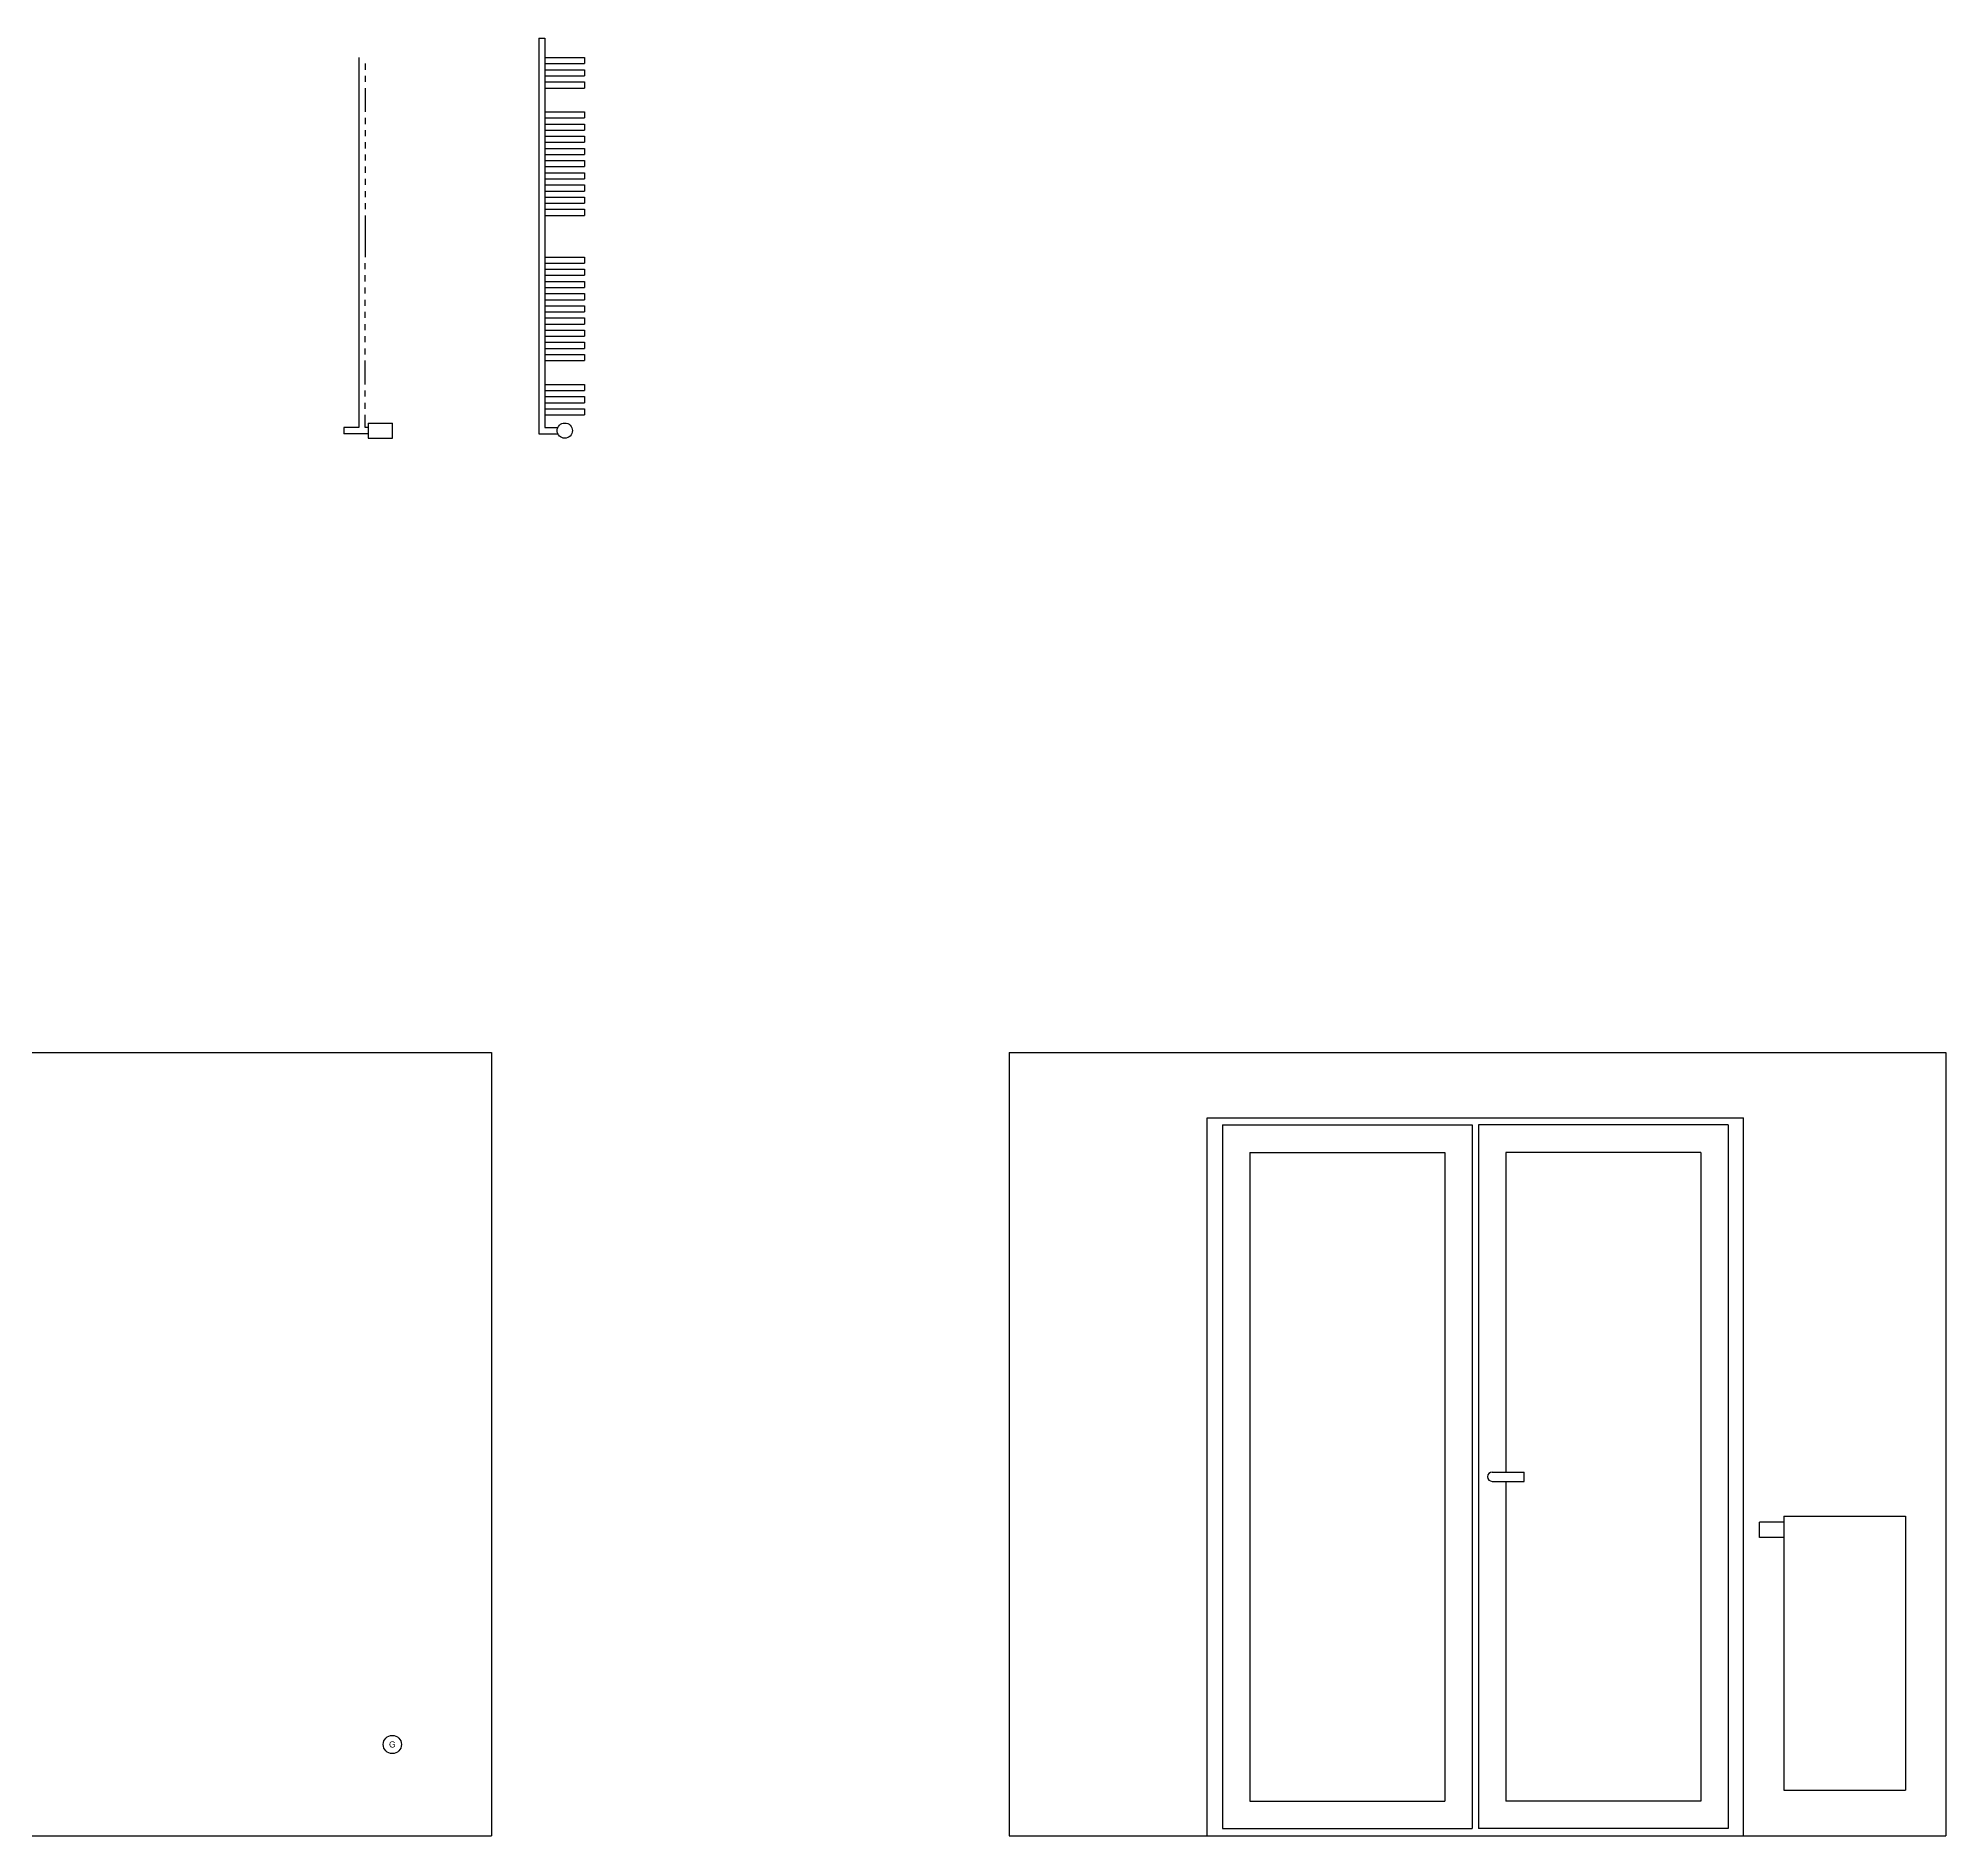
# Model space of a CAD drawing. Header units: millimetres. Extents: x 12 to 4621, y 1861 to 4393.
# Drawn here: x 1954 to 2581, y 3759 to 4349 of the extents above; entities that cross this region are included whole.
import ezdxf

# ---------------------------------------------------------------- set-up
doc = ezdxf.new("R2010")
doc.units = ezdxf.units.MM

# ---------------------------------------------------------------- blocks, each defined once
blk = doc.blocks.new('Z$W@#22704')
blk.add_circle((3, 3), 3)
at = {"insert": (3, 3), "char_height": 2, "width": 3.9163, "attachment_point": 5}
blk.add_mtext('{\\fArial|b0|i0|c238|p0;G}', dxfattribs=at)

msp = doc.modelspace()

# ---------------------------------------------------------------- linework, layer by layer
for p, q in [((2118.78, 4348.97), (2118.78, 4219.1)), ((2118.78, 4348.97), (2120.78, 4348.97)), ((2120.78, 4348.97), (2120.78, 4221.1)), ((2059.74, 4342.6), (2059.74, 4221.1)), ((2061.74, 4340.6), (2061.74, 4338.6)), ((2120.78, 4342.6), (2133.78, 4342.6)), ((2120.78, 4340.6), (2133.78, 4340.6)), ((2133.78, 4342.6), (2133.78, 4340.6)), ((2061.74, 4336.6), (2061.74, 4334.6)), ((2061.74, 4332.6), (2061.74, 4324.78)), ((2120.78, 4338.6), (2133.78, 4338.6)), ((2120.78, 4336.6), (2133.78, 4336.6)), ((2120.78, 4334.6), (2133.78, 4334.6)), ((2120.78, 4332.6), (2133.78, 4332.6)), ((2120.78, 4332.6), (2133.78, 4332.6)), ((2133.78, 4338.6), (2133.78, 4336.6)), ((2133.78, 4334.6), (2133.78, 4332.6)), ((2061.74, 4322.78), (2061.74, 4320.78)), ((2120.78, 4324.78), (2133.78, 4324.78)), ((2120.78, 4322.78), (2133.78, 4322.78)), ((2120.78, 4320.78), (2133.78, 4320.78)), ((2133.78, 4324.78), (2133.78, 4322.78)), ((2133.78, 4320.78), (2133.78, 4318.78)), ((2061.74, 4318.78), (2061.74, 4316.78)), ((2061.74, 4314.78), (2061.74, 4312.78)), ((2120.78, 4318.78), (2133.78, 4318.78)), ((2120.78, 4316.78), (2133.78, 4316.78)), ((2120.78, 4314.78), (2133.78, 4314.78)), ((2120.78, 4314.78), (2133.78, 4314.78)), ((2133.78, 4316.78), (2133.78, 4314.78)), ((2061.74, 4310.78), (2061.74, 4308.78)), ((2120.78, 4312.78), (2133.78, 4312.78)), ((2120.78, 4310.78), (2133.78, 4310.78)), ((2120.78, 4308.78), (2133.78, 4308.78)), ((2133.78, 4312.78), (2133.78, 4310.78)), ((2133.78, 4308.78), (2133.78, 4306.78)), ((2061.74, 4306.78), (2061.74, 4304.78)), ((2061.74, 4302.78), (2061.74, 4300.78)), ((2120.78, 4306.78), (2133.78, 4306.78)), ((2120.78, 4306.78), (2133.78, 4306.78)), ((2120.78, 4304.78), (2133.78, 4304.78)), ((2120.78, 4302.78), (2133.78, 4302.78)), ((2133.78, 4304.78), (2133.78, 4302.78)), ((2061.74, 4298.78), (2061.74, 4296.78)), ((2120.78, 4300.78), (2133.78, 4300.78)), ((2120.78, 4298.78), (2133.78, 4298.78)), ((2120.78, 4298.78), (2133.78, 4298.78)), ((2120.78, 4296.78), (2133.78, 4296.78)), ((2133.78, 4300.78), (2133.78, 4298.78)), ((2133.78, 4296.78), (2133.78, 4294.78)), ((2061.74, 4294.78), (2061.74, 4292.78)), ((2061.74, 4290.78), (2061.74, 4277.1)), ((2120.78, 4294.78), (2133.78, 4294.78)), ((2120.78, 4292.78), (2133.78, 4292.78)), ((2120.78, 4290.78), (2133.78, 4290.78)), ((2133.78, 4292.78), (2133.78, 4290.78)), ((2120.78, 4277.1), (2133.78, 4277.1)), ((2133.78, 4277.1), (2133.78, 4275.1)), ((2061.74, 4273.1), (2061.74, 4275.1)), ((2061.74, 4269.1), (2061.74, 4271.1)), ((2120.78, 4275.1), (2133.78, 4275.1)), ((2120.78, 4273.1), (2133.78, 4273.1)), ((2120.78, 4271.1), (2133.78, 4271.1)), ((2133.78, 4273.1), (2133.78, 4271.1)), ((2061.74, 4265.1), (2061.74, 4267.1)), ((2120.78, 4269.1), (2133.78, 4269.1)), ((2120.78, 4269.1), (2133.78, 4269.1)), ((2120.78, 4267.1), (2133.78, 4267.1)), ((2120.78, 4265.1), (2133.78, 4265.1)), ((2133.78, 4269.1), (2133.78, 4267.1)), ((2133.78, 4265.1), (2133.78, 4263.1)), ((2061.74, 4261.1), (2061.74, 4263.1)), ((2061.74, 4257.1), (2061.74, 4259.1)), ((2120.78, 4263.1), (2133.78, 4263.1)), ((2120.78, 4261.1), (2133.78, 4261.1)), ((2120.78, 4261.1), (2133.78, 4261.1)), ((2120.78, 4259.1), (2133.78, 4259.1)), ((2133.78, 4261.1), (2133.78, 4259.1)), ((2061.74, 4253.1), (2061.74, 4255.1)), ((2061.74, 4249.1), (2061.74, 4251.1)), ((2120.78, 4257.1), (2133.78, 4257.1)), ((2120.78, 4255.1), (2133.78, 4255.1)), ((2120.78, 4253.1), (2133.78, 4253.1)), ((2120.78, 4253.1), (2133.78, 4253.1)), ((2120.78, 4251.1), (2133.78, 4251.1)), ((2133.78, 4257.1), (2133.78, 4255.1)), ((2133.78, 4253.1), (2133.78, 4251.1)), ((2061.74, 4245.1), (2061.74, 4247.1)), ((2120.78, 4249.1), (2133.78, 4249.1)), ((2120.78, 4247.1), (2133.78, 4247.1)), ((2120.78, 4245.1), (2133.78, 4245.1)), ((2133.78, 4249.1), (2133.78, 4247.1)), ((2133.78, 4245.1), (2133.78, 4243.1)), ((2061.74, 4235.28), (2061.74, 4243.1)), ((2120.78, 4243.1), (2133.78, 4243.1)), ((2061.74, 4231.28), (2061.74, 4233.28)), ((2120.78, 4235.28), (2133.78, 4235.28)), ((2120.78, 4235.28), (2133.78, 4235.28)), ((2120.78, 4233.28), (2133.78, 4233.28)), ((2133.78, 4235.28), (2133.78, 4233.28)), ((2061.74, 4227.28), (2061.74, 4229.28)), ((2120.78, 4231.28), (2133.78, 4231.28)), ((2120.78, 4229.28), (2133.78, 4229.28)), ((2120.78, 4227.28), (2133.78, 4227.28)), ((2133.78, 4231.28), (2133.78, 4229.28)), ((2133.78, 4227.28), (2133.78, 4225.28)), ((2054.74, 4221.1), (2054.74, 4219.1)), ((2059.74, 4221.1), (2054.74, 4221.1)), ((2061.74, 4221.1), (2061.74, 4225.28)), ((2062.7, 4221.1), (2061.74, 4221.1)), ((2062.7, 4222.6), (2070.7, 4222.6)), ((2062.7, 4222.6), (2062.7, 4217.6)), ((2070.7, 4217.6), (2070.7, 4222.6)), ((2120.78, 4225.28), (2133.78, 4225.28)), ((2120.78, 4221.1), (2124.99, 4221.1)), ((2062.7, 4219.1), (2054.74, 4219.1)), ((2062.7, 4217.6), (2070.7, 4217.6)), ((2062.7, 4217.6), (2070.7, 4217.6)), ((2118.78, 4219.1), (2124.99, 4219.1)), ((1684.68, 4015.92), (2103.28, 4015.92)), ((2103.28, 4015.92), (2103.28, 3758.72)), ((2273.12, 4015.92), (2580.52, 4015.92)), ((2273.12, 4015.92), (2273.12, 3758.72)), ((2580.52, 4015.92), (2580.52, 3758.72)), ((2338.12, 3758.72), (2338.12, 3994.52)), ((2338.12, 3994.52), (2514.12, 3994.52)), ((2514.12, 3758.72), (2514.12, 3994.52)), ((2343.12, 3992.12), (2343.12, 3761.12)), ((2343.12, 3992.12), (2425.12, 3992.12)), ((2425.12, 3992.12), (2425.12, 3761.12)), ((2427.12, 3992.12), (2427.12, 3761.12)), ((2509.12, 3992.12), (2427.12, 3992.12)), ((2509.12, 3992.12), (2509.12, 3761.12)), ((2352.12, 3983.12), (2416.12, 3983.12)), ((2352.12, 3983.12), (2352.12, 3770.12)), ((2416.12, 3983.12), (2416.12, 3770.12)), ((2436.12, 3983.12), (2436.12, 3878.12)), ((2500.12, 3983.12), (2436.12, 3983.12)), ((2500.12, 3983.12), (2500.12, 3770.12)), ((2431.62, 3878.12), (2442.12, 3878.12)), ((2442.12, 3875.12), (2442.12, 3878.12)), ((2431.62, 3875.12), (2442.12, 3875.12)), ((2436.12, 3875.12), (2436.12, 3770.12)), ((2527.32, 3863.72), (2527.32, 3773.72)), ((2527.32, 3863.72), (2567.32, 3863.72)), ((2567.32, 3863.72), (2567.32, 3773.72)), ((2527.32, 3861.72), (2519.32, 3861.72)), ((2519.32, 3856.72), (2519.32, 3861.72)), ((2527.32, 3856.72), (2519.32, 3856.72)), ((2352.12, 3770.12), (2416.12, 3770.12)), ((2500.12, 3770.12), (2436.12, 3770.12)), ((2527.32, 3773.72), (2567.32, 3773.72)), ((1684.68, 3758.72), (2103.28, 3758.72)), ((2273.12, 3758.72), (2580.52, 3758.72)), ((2343.12, 3761.12), (2425.12, 3761.12)), ((2509.12, 3761.12), (2427.12, 3761.12))]:
    msp.add_line(p, q)
msp.add_circle((2127.28, 4220.1), 2.5)
msp.add_arc((2431.62, 3876.62), 1.5, 90, 270)

# ---------------------------------------------------------------- block references
msp.add_blockref('Z$W@#22704', (2067.68, 3785.72))

doc.saveas('drawing.dxf')
